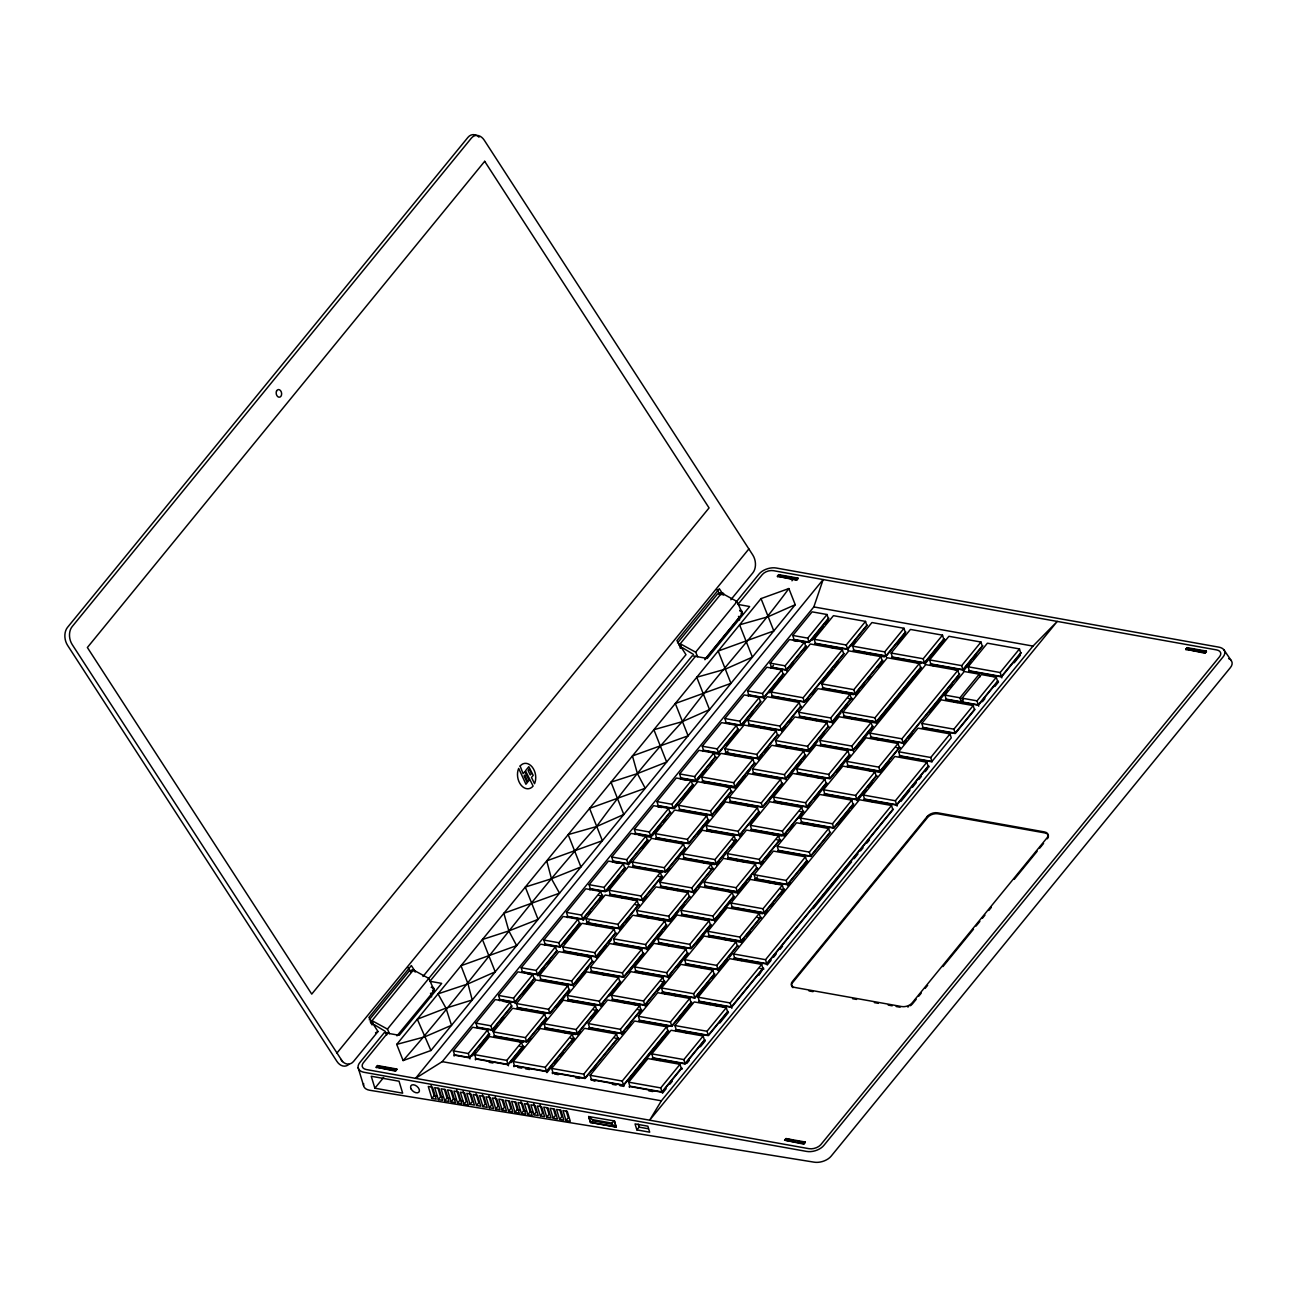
<?xml version="1.0" encoding="UTF-8"?>
<svg xmlns="http://www.w3.org/2000/svg" width="1297" height="1297" viewBox="0 0 1297 1297"><rect width="100%" height="100%" fill="white"/><g stroke="black" fill="none" stroke-linecap="round" stroke-linejoin="round"><path stroke-width="1.5" d="M813.835 606.915L823.141 579.564L415.543 1078.342L442.228 1061.643L813.835 606.915L1032.996 646.084L1057.266 621.409L649.651 1120.186L661.389 1100.813L1032.996 646.084M788.852 588.546C755.243 634.476 715.928 675.721 682.303 721.651C651.613 754.789 623.111 789.986 596.588 826.546C528.365 901.496 469.887 984.618 403.108 1060.573L396.72 1044.393L761.031 598.598L788.852 588.546L795.239 604.71L430.928 1050.521L403.108 1060.573M336.766 1053.245L748.872 548.955M369.256 1019.847L409.414 970.723L413.419 970.01L428.837 978.424L434.3 990.584L396.995 1035.849M677.488 642.939L717.63 593.815L721.651 593.102L737.053 601.516L742.516 613.676L704.887 659.735M413.419 970.01L372.012 1020.674L387.43 1029.088L389.473 1033.644M721.651 593.102L680.244 643.766L695.646 652.18L697.705 656.736M415.429 971.875L411.344 965.568L368.915 1017.497L377.994 1031.52L353.578 1061.4A12.84 8.998 80 0 1 342.554 1061.578L72.194 644.544A12.84 8.998 80 0 1 72.129 626.646L471.395 138.098A12.84 8.998 80 0 1 484.3 140.254L752.763 554.97A12.84 8.998 80 0 1 752.827 572.852L730.843 599.749M422.984 976.479L685.983 654.661L676.904 640.637L719.332 588.708L723.402 594.999M387.43 1029.088L692.258 655.779L707.222 658.454L749.65 606.526L737.896 604.418L762.312 574.555A8.349 4.88 -16.9 0 1 773.434 570.68L1216.554 649.894A8.982 5.253 -16.9 0 1 1219.537 656.736L820.612 1144.894A9.014 5.269 -16.9 0 1 808.939 1148.672L366.354 1069.555A8.982 5.253 -16.9 0 1 363.095 1063.102L387.479 1033.206M735.902 602.359L759.102 573.971A12.84 7.506 -16.9 0 1 776.222 568.021L1218.807 647.138A12.84 7.506 -16.9 0 1 1223.071 656.914L823.806 1145.462A12.84 7.506 -16.9 0 1 806.702 1151.428L364.1 1072.311A12.84 7.506 -16.9 0 1 359.853 1062.535L384.269 1032.639L399.233 1035.314L441.677 983.385L429.907 981.294L695.451 656.347M695.646 652.18L737.053 601.516M705.228 658.941L739.095 617.485M376.227 1067.139L377.524 1065.567L396.769 1069.02L395.65 1071.192L376.227 1067.139L395.472 1070.592L396.769 1069.02M777.406 576.241L778.703 574.668L797.947 578.105L796.844 580.278L777.406 576.241L796.65 579.678L797.947 578.105M376.406 1067.739L377.524 1065.567M777.6 576.825L778.703 574.668M374.882 1088.199L371.25 1076.251L399.038 1081.212L402.67 1093.176L374.882 1088.199L383.636 1077.499M453.334 1050.846L472.611 1027.24L487.575 1029.915L488.791 1033.904L469.514 1057.493L454.534 1054.818L453.334 1050.846L468.298 1053.521L487.575 1029.915M475.967 1023.138L495.243 999.549L510.207 1002.224L511.423 1006.196L492.13 1029.802L477.166 1027.127L475.967 1023.138L490.931 1025.814L510.207 1002.224M498.583 995.448L517.876 971.858L532.84 974.533L534.056 978.505L514.763 1002.111L499.799 999.436L498.583 995.448L513.563 998.123L532.84 974.533M521.216 967.757L540.509 944.151L555.473 946.826L556.689 950.814L537.396 974.42L522.432 971.745L521.216 967.757L536.18 970.432L555.473 946.826M543.848 940.066L563.141 916.46L578.105 919.135L579.321 923.124L560.028 946.729L545.064 944.054L543.848 940.066L558.812 942.741L578.105 919.135M566.481 912.375L585.774 888.769L600.738 891.444L601.954 895.433L582.661 919.038L567.697 916.363L566.481 912.375L581.445 915.05L600.738 891.444M589.114 884.684L608.406 861.078L623.371 863.753L624.57 867.742L605.294 891.347L590.33 888.672L589.114 884.684L604.078 887.359L623.371 863.753M611.746 856.993L631.023 833.387L646.003 836.062L647.203 840.051L627.926 863.656L612.946 860.981L611.746 856.993L626.71 859.668L646.003 836.062M634.379 829.302L653.656 805.696L668.636 808.371L669.836 812.36L650.559 835.965L635.579 833.29L634.379 829.302L649.343 831.977L668.636 808.371M657.012 801.611L676.288 778.005L691.252 780.681L692.468 784.669L673.175 808.258L658.211 805.583L657.012 801.611L671.976 804.286L691.252 780.681M679.628 773.92L698.921 750.315L713.885 752.99L715.101 756.978L695.808 780.567L680.844 777.892L679.628 773.92L694.608 776.595L713.885 752.99M702.261 746.213L721.554 722.624L736.518 725.299L737.734 729.287L718.441 752.876L703.477 750.201L702.261 746.213L717.225 748.888L736.518 725.299M724.893 718.522L744.186 694.933L759.15 697.608L760.366 701.58L741.073 725.185L726.109 722.51L724.893 718.522L739.857 721.197L759.15 697.608M747.526 690.831L766.819 667.242L781.783 669.917L782.999 673.889L763.706 697.494L748.742 694.819L747.526 690.831L762.49 693.506L781.783 669.917M770.159 663.14L789.451 639.534L804.416 642.21L805.615 646.198L786.339 669.803L771.375 667.128L770.159 663.14L785.123 665.815L804.416 642.21M792.791 635.449L812.084 611.844L827.048 614.519L828.248 618.507L808.971 642.112L794.007 639.437L792.791 635.449L807.755 638.124L827.048 614.519M773.466 665.329L770.985 668.36L770.677 667.371L786.501 670.192L806.312 645.971M431.917 1098.446L428.286 1086.481L432.566 1087.243L436.197 1099.207L431.917 1098.446L434.171 1095.689L431.058 1085.443M469.984 1058.887L469.676 1057.882L489.472 1033.66M512.104 1005.969L492.309 1030.191L476.485 1027.37M515.233 1003.505L514.941 1002.5L534.737 978.278L535.045 979.267M544.059 968.243L537.866 975.814L537.574 974.809L557.37 950.588M585.612 917.401L583.131 920.416L582.823 919.427L602.635 895.189M647.073 836.646L651.029 837.343L650.721 836.354L670.517 812.117L670.825 813.122M693.149 784.426L673.354 808.663L657.53 805.826M714.955 753.557L718.911 754.27L718.619 753.265L738.415 729.044L738.723 730.033L726.336 745.175M761.047 701.353L741.252 725.574L725.428 722.753M764.176 698.888L763.868 697.883L783.68 673.662L783.988 674.651M828.945 618.264L809.133 642.501L793.31 639.68M472.448 1055.855L474.929 1052.824M479.874 1046.776L489.78 1034.649M492.617 1031.196L497.562 1025.133M500.042 1022.101L503.755 1017.561M522.659 994.41L532.564 982.299M547.772 963.687L550.252 960.655M564.211 943.567L579.062 925.393M588.076 914.369L590.557 911.337M599.214 900.734L602.927 896.195L598.971 895.481M606.996 891.217L619.382 876.075M623.095 871.535L625.267 867.498L605.456 891.736L589.632 888.899L589.94 889.904M628.397 865.034L630.877 862.002M642.015 848.384L648.192 840.813L647.9 839.808L628.088 864.045L612.265 861.208L612.573 862.213M652.261 835.835L660.919 825.232M663.399 822.201L665.88 819.169M674.894 808.144L677.374 805.113M682.319 799.049L693.457 785.415M696.278 781.961L706.184 769.851M709.897 765.295L712.377 762.279M742.792 725.055L747.737 719.008M750.217 715.976L752.682 712.945M769.121 692.825L782.74 676.159M790.522 666.642L793.002 663.626M804.14 649.992L806.604 646.96M811.922 640.475L823.06 626.84M825.524 623.808L828.005 620.777M474.702 1054.656L489.504 1036.562L521.572 1042.302L522.772 1046.29L507.986 1064.383L475.918 1058.644L474.702 1054.656L506.787 1060.395L521.572 1042.302M493.33 1031.877L512.607 1008.272L544.691 1014.011L545.891 1017.999L526.614 1041.588L494.53 1035.865L493.33 1031.877L525.398 1037.616L544.691 1014.011M516.465 1003.554L535.758 979.948L567.827 985.688L569.043 989.676L549.75 1013.281L517.681 1007.542L516.465 1003.554L548.55 1009.293L567.827 985.688M539.617 975.231L558.91 951.625L590.978 957.364L592.194 961.353L572.901 984.958L540.833 979.219L539.617 975.231L571.685 980.97L590.978 957.364M562.768 946.907L582.045 923.318L614.113 929.041L615.329 933.029L596.036 956.635L563.968 950.896L562.768 946.907L594.837 952.647L614.113 929.041M585.904 918.584L605.196 894.995L637.265 900.718L638.481 904.706L619.188 928.312L587.119 922.572L585.904 918.584L617.972 924.323L637.265 900.718M609.055 890.261L628.348 866.672L660.416 872.395L661.616 876.383L642.339 899.988L610.271 894.249L609.055 890.261L641.123 896L660.416 872.395M632.19 861.954L651.483 838.348L683.551 844.071L684.767 848.06L665.474 871.665L633.406 865.926L632.19 861.954L664.275 867.677L683.551 844.071M655.342 833.631L674.635 810.025L706.703 815.748L707.919 819.736L688.626 843.342L656.558 837.603L655.342 833.631L687.41 839.354L706.703 815.748M678.493 805.307L697.77 781.702L729.854 787.441L731.054 791.413L711.777 815.019L679.693 809.296L678.493 805.307L710.561 811.03L729.854 787.441M701.628 776.984L720.921 753.379L752.99 759.118L754.206 763.09L734.913 786.695L702.844 780.972L701.628 776.984L733.697 782.707L752.99 759.118M724.78 748.661L744.073 725.055L776.141 730.795L777.341 734.783L758.064 758.372L725.996 752.649L724.78 748.661L756.848 754.4L776.141 730.795M747.915 720.338L767.208 696.732L799.276 702.471L800.492 706.46L781.199 730.049L749.131 724.326L747.915 720.338L780 726.077L799.276 702.471M771.067 692.014L810.317 643.993L842.385 649.732L843.601 653.704L804.351 701.726L772.282 696.003L771.067 692.014L803.135 697.754L842.385 649.732M814.176 639.275L833.452 615.67L865.537 621.409L866.736 625.381L847.46 648.986L815.375 643.263L814.176 639.275L846.244 644.998L865.537 621.409M438.337 1099.58L434.706 1087.632L438.97 1088.394L442.617 1100.359L438.337 1099.58L440.591 1096.84L437.997 1088.296M589.195 920.789L586.73 923.804L586.422 922.816L619.366 928.701L639.178 904.463L639.486 905.452L635.611 904.771M728.071 750.85L725.59 753.881L725.299 752.892L758.226 758.777L778.038 734.54L778.346 735.545M444.741 1100.731L441.11 1088.783L445.39 1089.545L449.021 1101.493L444.741 1100.731L446.995 1097.975L444.401 1089.448M451.161 1101.883L447.53 1089.918L451.81 1090.696L455.442 1102.645L451.161 1101.883L453.415 1099.126L450.821 1090.582M457.582 1103.034L453.95 1091.069L458.214 1091.831L461.845 1103.796L457.582 1103.034L459.819 1100.278L456.706 1090.031M463.986 1104.169L460.354 1092.22L464.634 1092.982L468.266 1104.931L463.986 1104.169L466.239 1101.412L463.126 1091.166M470.098 1104.331L466.774 1093.371L471.054 1094.133L474.378 1105.093L470.098 1104.331L472.351 1101.575L469.579 1092.431M508.473 1065.761L508.165 1064.772L523.469 1046.047L523.777 1047.052L511.018 1062.648M546.588 1017.756L526.793 1041.994L493.849 1036.108L494.141 1037.097M573.387 986.336L573.079 985.331L592.875 961.126L593.183 962.115M596.523 958.013L596.215 957.024L616.026 932.786L616.334 933.775M685.448 847.833L665.669 872.054L632.725 866.169L633.017 867.158M712.248 816.413L711.94 815.424L731.751 791.186L732.043 792.191M731.524 787.392L735.399 788.09L735.091 787.084L754.903 762.863L755.194 763.852M844.282 653.477L804.529 702.131L771.585 696.23L771.893 697.235M847.93 650.381L847.638 649.375L867.434 625.154M528.333 1041.475L530.797 1038.443M538.223 1029.348L546.896 1018.745M556.429 1007.088L565.087 996.485M567.567 993.47L569.723 989.433L549.944 1013.654L517 1007.769L517.292 1008.774M575.852 983.304L588.222 968.178M597.755 956.505L606.429 945.902M608.909 942.87L611.373 939.839M623.387 925.15L619.674 929.706L619.366 928.701M625.851 922.118L629.58 917.579M642.809 901.366L646.522 896.827M660.141 880.177L662.313 876.14L642.518 900.377L609.574 894.492L609.882 895.481M667.209 871.535L669.674 868.504M678.331 857.917L685.756 848.822M697.77 834.117L708.924 820.482L708.616 819.493L688.804 843.731L655.86 837.846L656.169 838.835M715.96 811.873L728.33 796.731M736.631 786.566L745.305 775.979M747.769 772.947L750.25 769.915M762.247 755.227L758.534 759.766L758.226 758.777M764.727 752.195L768.44 747.656M781.686 731.443L785.398 726.904M789.111 722.364L791.592 719.332M806.069 701.596L808.566 698.564M812.295 693.992L814.775 690.961M820.985 683.357L832.171 669.674M834.652 666.626L838.381 662.07M851.643 645.841L855.355 641.285M476.518 1105.466L473.194 1094.506L477.458 1095.284L480.798 1106.228L476.518 1105.466L478.771 1102.709L475.999 1093.582M513.19 1061.546L540.201 1028.505L572.269 1034.228L573.485 1038.216L546.475 1071.257L514.406 1065.518L513.19 1061.546L545.259 1067.269L572.269 1034.228M544.059 1023.771L563.336 1000.182L595.42 1005.905L596.62 1009.893L577.343 1033.498L545.259 1027.759L544.059 1023.771L576.127 1029.51L595.42 1005.905M567.194 995.448L586.487 971.858L618.556 977.581L619.771 981.57L600.479 1005.175L568.41 999.436L567.194 995.448L599.279 1001.187L618.556 977.581M590.346 967.14L609.639 943.535L641.707 949.258L642.923 953.246L623.63 976.852L591.562 971.113L590.346 967.14L622.414 972.863L641.707 949.258M613.497 938.817L632.774 915.212L664.842 920.935L666.058 924.923L646.765 948.529L614.697 942.789L613.497 938.817L645.566 944.54L664.842 920.935M636.632 910.494L655.925 886.889L687.994 892.628L689.21 896.6L669.917 920.205L637.848 914.466L636.632 910.494L668.701 916.217L687.994 892.628M659.784 882.171L679.061 858.565L711.145 864.305L712.345 868.277L693.068 891.882L660.984 886.159L659.784 882.171L691.852 887.894L711.145 864.305M682.919 853.848L702.212 830.242L734.28 835.981L735.496 839.97L716.203 863.559L684.135 857.836L682.919 853.848L715.004 859.571L734.28 835.981M706.071 825.524L725.363 801.919L757.432 807.658L758.648 811.646L739.355 835.236L707.287 829.513L706.071 825.524L738.139 831.264L757.432 807.658M729.222 797.201L748.499 773.596L780.567 779.335L781.783 783.323L762.49 806.912L730.422 801.189L729.222 797.201L761.29 802.94L780.567 779.335M752.357 768.878L771.65 745.272L803.718 751.012L804.934 755L785.642 778.605L753.573 772.866L752.357 768.878L784.426 774.617L803.718 751.012M775.509 740.555L794.785 716.949L826.87 722.688L828.07 726.677L808.793 750.282L776.708 744.543L775.509 740.555L807.577 746.294L826.87 722.688M798.644 712.231L817.937 688.642L850.005 694.365L851.221 698.353L831.928 721.959L799.86 716.22L798.644 712.231L830.729 717.971L850.005 694.365M821.795 683.908L848.805 650.867L880.874 656.606L882.073 660.595L855.08 693.636L823.011 687.896L821.795 683.908L853.864 689.647L880.874 656.606M852.648 646.149L871.941 622.544L904.009 628.283L905.225 632.271L885.932 655.877L853.864 650.137L852.648 646.149L884.732 651.888L904.009 628.283M482.938 1106.617L479.598 1095.657L483.878 1096.419L487.202 1107.379L482.938 1106.617L485.175 1103.86L482.403 1094.733M489.342 1107.768L486.018 1096.808L490.298 1097.57L493.622 1108.53L489.342 1107.768L491.595 1105.012L488.823 1095.884M495.762 1108.903L492.422 1097.959L496.702 1098.721L500.042 1109.681L495.762 1108.903L498.016 1106.163L495.227 1097.019M502.166 1110.054L498.842 1099.094L503.123 1099.856L506.446 1110.816L502.166 1110.054L504.42 1107.298L502.198 1100.002M508.586 1111.205L505.263 1100.245L509.543 1101.007L512.866 1111.967L508.586 1111.205L510.84 1108.449L508.619 1101.137M597.301 1009.65L577.505 1033.871L544.578 1027.986L544.886 1028.991M662.086 931.749L647.235 949.923L646.927 948.918L666.723 924.696L664.55 928.717M666.512 920.902L670.371 921.6L670.079 920.594L689.874 896.373L690.182 897.362M696.003 890.245L693.522 893.276L693.23 892.271L713.026 868.033L713.334 869.039L709.459 868.342M759.312 811.403L739.517 835.625L706.589 829.74L706.897 830.745M786.095 779.983L785.804 778.994L805.615 754.757L803.427 758.777M805.372 750.963L809.247 751.66L808.955 750.671L828.751 726.433L829.042 727.439M841.056 712.75L832.398 723.337L832.09 722.348L851.886 698.11L852.194 699.115L848.319 698.418M859.295 690.426L855.534 695.03L855.242 694.025L882.754 660.351M886.402 657.255L886.094 656.266L905.906 632.028M546.945 1072.635L551.938 1066.523M554.451 1063.459L556.948 1060.395M560.693 1055.807L563.206 1052.742M571.961 1042.026L574.149 1037.973L546.637 1071.646L513.709 1065.761L514.017 1066.75M577.813 1034.876L580.278 1031.845M591.416 1018.21L597.609 1010.639L593.734 1009.958M600.949 1006.569L603.413 1003.538M609.606 995.95L620.744 982.315L620.452 981.326L600.641 1005.564L567.713 999.679L568.021 1000.684M629.029 972.183L643.896 954.008L643.588 953.019L623.776 977.241L590.848 971.356L591.156 972.361M670.371 921.6L679.044 910.997M681.525 907.965L683.989 904.933M698.483 887.213L702.196 882.673M716.674 864.953L719.138 861.921M722.851 857.382L725.331 854.35M731.524 846.779L736.177 839.726L716.366 863.948L683.438 858.063L683.746 859.068M739.825 836.63L742.289 833.598M750.963 822.995L759.62 812.392M769.153 800.735L782.756 784.069L782.464 783.08L762.668 807.301L729.741 801.416L730.033 802.421M788.576 776.968L800.962 761.809M809.247 751.66L817.921 741.057M820.385 738.025L824.098 733.486M844.769 708.194L847.249 705.179M861.792 687.378L864.288 684.313M868.05 679.725L870.546 676.661M878.053 667.469L883.062 661.357M897.54 643.62L904.966 634.541M515.006 1112.356L511.667 1101.396L515.947 1102.158L519.286 1113.118L515.006 1112.356L517.26 1109.6L515.039 1102.288M551.679 1068.42L584.477 1028.294L616.545 1034.033L617.745 1038.022L584.963 1078.131L552.895 1072.408L551.679 1068.42L583.747 1074.159L616.545 1034.033M588.319 1023.576L607.612 999.971L639.68 1005.71L640.896 1009.698L621.603 1033.287L589.535 1027.564L588.319 1023.576L620.404 1029.315L639.68 1005.71M611.471 995.253L630.764 971.648L662.832 977.387L664.048 981.375L644.755 1004.964L612.687 999.241L611.471 995.253L643.539 1000.992L662.832 977.387M634.622 966.93L653.899 943.324L685.983 949.064L687.183 953.052L667.906 976.657L635.822 970.918L634.622 966.93L666.69 972.669L685.983 949.064M657.757 938.606L677.05 915.001L709.119 920.74L710.334 924.729L691.042 948.334L658.973 942.595L657.757 938.606L689.826 944.346L709.119 920.74M680.909 910.283L700.202 886.694L732.27 892.417L733.47 896.405L714.193 920.011L682.125 914.272L680.909 910.283L712.977 916.022L732.27 892.417M704.06 881.96L723.337 858.371L755.405 864.094L756.621 868.082L737.328 891.688L705.26 885.948L704.06 881.96L736.129 887.699L755.405 864.094M727.195 853.637L746.488 830.048L778.557 835.771L779.773 839.759L760.48 863.364L728.411 857.625L727.195 853.637L759.264 859.376L778.557 835.771M750.347 825.33L769.624 801.724L801.708 807.447L802.908 811.436L783.631 835.041L751.547 829.302L750.347 825.33L782.415 831.053L801.708 807.447M773.482 797.007L792.775 773.401L824.843 779.124L826.059 783.112L806.766 806.718L774.698 800.979L773.482 797.007L805.567 802.73L824.843 779.124M796.634 768.683L815.926 745.078L847.995 750.817L849.195 754.789L829.918 778.395L797.85 772.672L796.634 768.683L828.702 774.406L847.995 750.817M819.785 740.36L839.062 716.755L871.13 722.494L872.346 726.466L853.053 750.071L820.985 744.348L819.785 740.36L851.853 746.083L871.13 722.494M842.92 712.037L887.278 657.757L919.362 663.48L920.562 667.469L876.205 721.748L844.136 716.025L842.92 712.037L874.989 717.776L919.362 663.48M891.136 653.04L910.429 629.434L942.497 635.157L943.713 639.145L924.421 662.751L892.352 657.012L891.136 653.04L923.205 658.763L942.497 635.157M521.41 1113.491L518.087 1102.531L522.367 1103.309L525.69 1114.253L521.41 1113.491L523.664 1110.735L520.891 1101.607M527.83 1114.642L524.507 1103.682L528.771 1104.444L532.11 1115.404L527.83 1114.642L530.084 1111.886L527.312 1102.758M533.942 1114.788L530.911 1104.833L535.191 1105.595L538.223 1115.55L533.942 1114.788L536.196 1112.032L533.667 1103.731M540.363 1115.939L537.331 1105.984L541.611 1106.746L544.627 1116.701L540.363 1115.939L542.6 1113.183L540.087 1104.882M546.767 1117.09L543.751 1107.119L548.015 1107.881L551.047 1117.852L546.767 1117.09L549.02 1114.334L547.01 1107.687M624.554 1031.65L622.074 1034.682L621.782 1033.677L641.577 1009.455M664.729 981.116L644.917 1005.353L612.006 999.468L612.314 1000.473M729.514 903.215L714.663 921.389L714.355 920.4L734.167 896.162L731.994 900.183M733.924 892.385L737.798 893.082L737.49 892.077L757.302 867.839L757.61 868.844M763.414 861.727L760.95 864.759L760.642 863.753L780.454 839.516L780.762 840.505L776.887 839.824M826.74 782.885L806.929 807.107L774.017 801.222L774.325 802.227M853.523 751.466L853.231 750.46L873.027 726.239L870.854 730.26M872.8 722.445L876.675 723.142L876.367 722.153L921.243 667.225L921.551 668.231M553.187 1118.225L550.155 1108.27L554.435 1109.032L557.467 1119.003L553.187 1118.225L555.44 1115.485L553.414 1108.838M593.118 1070.122L595.68 1066.977M627.035 1028.618L630.747 1024.079M639.405 1013.476L641.885 1010.444L638.011 1009.747M645.225 1006.359L647.706 1003.327M657.611 991.2L665.037 982.121L661.162 981.424M668.377 978.035L670.857 975.004M677.034 967.432L688.172 953.798L687.864 952.809L668.068 977.03L635.157 971.145L635.449 972.15M696.457 943.665L711.307 925.491L711.015 924.485L691.204 948.723L658.292 942.838L658.6 943.827M737.798 893.082L746.472 882.479M748.936 879.447L751.417 876.415M765.895 858.695L769.607 854.156M784.085 836.435L786.566 833.404M790.278 828.864L792.759 825.832M798.952 818.245L803.589 811.192L783.793 835.43L750.866 829.545L751.174 830.55M807.237 808.112L809.717 805.08M814.662 799.017L827.032 783.874M836.581 772.201L850.183 755.551L849.875 754.562L830.08 778.784L797.169 772.899L797.46 773.887M856.004 748.434L868.374 733.291M876.675 723.142L920.27 669.787M924.891 664.145L943.454 641.415M590.167 1075.294L634.525 1021.015L666.593 1026.754L667.809 1030.726L623.452 1085.022L591.383 1079.282L590.167 1075.294L622.236 1081.033L666.593 1026.754M638.383 1016.297L657.676 992.691L689.745 998.431L690.961 1002.403L671.668 1026.008L639.599 1020.285L638.383 1016.297L670.452 1022.02L689.745 998.431M661.535 987.974L680.812 964.368L712.896 970.107L714.096 974.096L694.819 997.685L662.735 991.962L661.535 987.974L693.603 993.713L712.896 970.107M684.67 959.65L703.963 936.045L736.031 941.784L737.247 945.772L717.954 969.362L685.886 963.639L684.67 959.65L716.755 965.39L736.031 941.784M707.822 931.327L727.114 907.722L759.183 913.461L760.382 917.449L741.106 941.038L709.037 935.315L707.822 931.327L739.89 937.066L759.183 913.461M730.973 903.004L750.25 879.398L782.318 885.138L783.534 889.126L764.241 912.731L732.173 906.992L730.973 903.004L763.041 908.743L782.318 885.138M754.108 874.681L773.401 851.091L805.469 856.814L806.685 860.803L787.392 884.408L755.324 878.669L754.108 874.681L786.177 880.42L805.469 856.814M777.26 846.357L796.536 822.768L828.621 828.491L829.821 832.479L810.544 856.085L778.459 850.346L777.26 846.357L809.328 852.097L828.621 828.491M800.395 818.034L819.688 794.445L851.756 800.168L852.972 804.156L833.679 827.762L801.611 822.022L800.395 818.034L832.479 823.773L851.756 800.168M823.546 789.727L842.839 766.122L874.908 771.845L876.107 775.833L856.831 799.438L824.762 793.699L823.546 789.727L855.615 795.45L874.908 771.845M846.698 761.404L865.974 737.798L898.043 743.521L899.259 747.51L879.966 771.115L847.898 765.376L846.698 761.404L878.766 767.127L898.043 743.521M869.833 733.081L925.766 664.631L957.834 670.371L959.05 674.343L903.117 742.792L871.049 737.053L869.833 733.081L901.901 738.804L957.834 670.371M929.625 659.914L948.918 636.308L980.986 642.047L982.202 646.019L962.909 669.625L930.841 663.902L929.625 659.914L961.693 665.637L980.986 642.047M757.416 876.869L754.935 879.901L754.643 878.912L787.571 884.797L807.366 860.559M559.607 1119.376L556.575 1109.421L560.855 1110.183L563.871 1120.138L559.607 1119.376L561.844 1116.62L559.834 1109.989M566.011 1120.527L562.979 1110.556L567.259 1111.334L570.291 1121.289L566.011 1120.527L568.264 1117.771L566.254 1111.124M614.324 1121.127L611.714 1123.089L592.486 1119.651L588.676 1116.539L590.492 1122.505L616.14 1127.093L614.454 1120.965L588.676 1116.539L590.492 1122.505L592.842 1120.851L612.087 1124.288L616.14 1127.093L614.454 1120.965M620.047 1085.702L623.922 1086.4L623.614 1085.411L668.49 1030.499M727.098 960.153L718.425 970.756L718.133 969.767L737.928 945.529L738.236 946.518M737.701 941.735L741.576 942.433L741.268 941.444L761.08 917.206L761.371 918.195L757.497 917.514M767.192 911.078L764.727 914.109L764.419 913.12L784.215 888.883L780.81 894.427M830.518 832.236L810.706 856.474L777.778 850.589M865.958 790.23L857.301 800.816L856.993 799.827L876.804 775.59L877.096 776.595M876.577 771.812L880.452 772.509L880.144 771.504L899.94 747.283L900.248 748.272L896.373 747.575M906.1 741.106L903.587 744.186L903.296 743.181L959.731 674.116M970.804 661.924L963.379 671.019L963.087 670.014L982.883 645.793M629.045 1080.125L668.798 1031.488M678.331 1019.831L691.95 1003.165L691.641 1002.176L671.846 1026.397L638.918 1020.512L639.21 1021.517M697.754 996.047L708.892 982.413M712.604 977.873L714.777 973.852L694.981 998.074L662.054 992.189L662.362 993.194M729.562 957.121L732.043 954.089M741.576 942.433L744.056 939.401M746.521 936.369L750.233 931.83M770.904 906.538L773.385 903.506M787.863 885.786L790.343 882.754M800.249 870.644L807.674 861.565M837.862 824.6L849 810.965M851.481 807.95L853.653 803.913L833.858 828.151L800.93 822.266L801.222 823.255M868.439 787.198L872.151 782.658M880.452 772.509L889.11 761.906M908.613 738.042L912.375 733.437M929.933 711.94L947.491 690.458M950.004 687.394L952.517 684.313M956.278 679.709L958.791 676.645M973.285 658.908L975.766 655.877M628.656 1082.184L647.933 1058.579L680.017 1064.302L681.217 1068.29L661.94 1091.896L629.856 1086.156L628.656 1082.184L660.724 1087.907L680.017 1064.302M651.791 1053.861L671.084 1030.256L703.152 1035.995L704.368 1039.967L685.075 1063.572L653.007 1057.833L651.791 1053.861L683.876 1059.584L703.152 1035.995M674.943 1025.538L694.235 1001.933L726.304 1007.672L727.52 1011.644L708.227 1035.249L676.159 1029.526L674.943 1025.538L707.011 1031.261L726.304 1007.672M698.094 997.215L729.595 958.661L761.663 964.401L762.879 968.373L731.362 1006.926L699.294 1001.203L698.094 997.215L730.162 1002.938L761.663 964.401M733.453 953.943L859.457 799.746L891.525 805.486L892.741 809.458L766.738 963.655L734.653 957.932L733.453 953.943L765.522 959.683L891.525 805.486M863.316 795.029L894.817 756.475L926.885 762.214L928.101 766.187L896.6 804.74L864.532 799.017L863.316 795.029L895.384 800.752L926.885 762.214M898.675 751.757L917.968 728.152L950.036 733.891L951.252 737.88L931.959 761.469L899.891 755.746L898.675 751.757L930.743 757.497L950.036 733.891M921.827 723.434L941.103 699.829L973.188 705.568L974.387 709.556L955.111 733.145L923.026 727.422L921.827 723.434L953.895 729.173L973.188 705.568M963.558 698.824L961.142 701.774L946.178 699.099L944.962 695.111L964.255 671.506L979.219 674.181L980.029 676.839M968.113 666.788L987.406 643.182L1019.474 648.922L1020.674 652.91L1001.397 676.515L969.329 670.776L968.113 666.788L1000.182 672.527L1019.474 648.922M961.142 701.774L959.942 697.786L979.219 674.181M962.066 698.175L981.359 674.57L996.323 677.245L997.539 681.233L978.246 704.822L963.282 702.147L962.066 698.175L977.046 700.85L996.323 677.245M705.049 1039.74L685.254 1063.962L652.326 1058.076L652.618 1059.082M728.201 1011.417L708.389 1035.638L675.461 1029.753L675.769 1030.758M731.848 1008.32L731.54 1007.315L763.56 968.146L758.745 975.409M893.422 809.231L766.9 964.044L733.972 958.159L734.28 959.164M897.07 806.134L896.762 805.129L928.782 765.96L929.09 766.949M975.085 709.313L955.273 733.551L922.345 727.649M978.716 706.217L978.424 705.228L998.22 680.99M1001.868 677.893L1001.56 676.904L1021.371 652.667M662.41 1093.29L666.123 1088.734M669.836 1084.195L672.316 1081.163M686.794 1063.443L689.258 1060.411M700.396 1046.792L705.357 1040.729M719.835 1023.009L728.492 1012.406M767.208 965.049L771.034 960.364M773.596 957.235L776.157 954.106M779.983 949.404L782.545 946.275M813.219 908.743L851.562 861.824M854.107 858.695L857.949 854.01M860.495 850.881L863.056 847.752M866.882 843.066L869.444 839.937M900.912 801.433L909.878 790.457M912.439 787.328L916.282 782.626M918.843 779.497L921.405 776.352M925.247 771.65L927.809 768.521M982.429 701.677L984.909 698.645M994.815 686.535L998.528 681.979M1014.238 662.751L1020.431 655.18M636.859 1129.882L635.044 1123.899L647.868 1126.201L649.7 1132.184L636.859 1129.882L639.113 1127.125L638.205 1124.142M784.604 1140.144L785.901 1138.571L805.129 1142.008L804.027 1144.181L784.604 1140.144L803.848 1143.581L805.129 1142.008M1185.782 649.23L1187.079 647.657L1206.323 651.094L1205.205 653.266L1185.782 649.23L1205.026 652.667L1206.323 651.094M1185.977 649.829L1187.079 647.657M916.185 999.322L912.358 1003.991A7.701 4.507 -16.9 0 1 911.807 1004.608M918.73 996.209L921.275 993.08M925.101 988.411L927.647 985.298M942.935 966.589L973.496 929.187M976.041 926.074L979.867 921.389M982.413 918.276L984.958 915.163M988.784 910.478L991.33 907.365M1014.254 879.317L1037.178 851.254M1039.724 848.141L1043.55 843.455M740.36 615.945L742.516 613.676M432.128 992.854L434.3 990.584M375.514 1032.801L377.994 1031.52M795.239 604.71L768.035 616.756L739.598 624.814L752.39 657.157L725.169 669.203L696.748 677.261L709.524 709.605L682.303 721.651L653.883 729.708L666.658 762.052L637.411 773.596L611.017 782.156L623.808 814.5L596.588 826.546L568.167 834.603L580.943 866.947L551.468 878.766L525.301 887.051L538.077 919.395L508.846 930.922L482.435 939.498L495.211 971.842L468.006 983.888L438.013 993.859L445.973 1008.126L451.518 1025.311L424.719 1036.854L396.72 1044.393M778.881 575.252L798.125 578.705M1187.258 648.257L1206.502 651.694M814.694 643.49L847.638 649.375M886.094 656.266L853.167 650.381L853.475 651.37M930.16 664.129L963.087 670.014M968.632 671.019L1001.56 676.904M793.618 640.669L797.574 641.383M801.53 642.08L805.486 642.793M830.502 647.252L834.376 647.949M867.028 653.801L870.903 654.482M880.598 656.217L884.457 656.914M917.141 662.751L921.016 663.448M932.397 665.474L936.272 666.172M953.7 669.284L957.575 669.982M990.243 675.818L994.118 676.515M944.962 695.111L959.942 697.786M945.497 699.342L961.32 702.163M978.424 705.228L962.601 702.39L962.893 703.396M953.7 701.742L957.656 702.455M855.242 694.025L822.314 688.14L822.606 689.145M841.98 692.598L845.855 693.295M849.73 693.976L853.604 694.673M763.868 697.883L748.061 695.062L748.353 696.051M843.455 716.268L876.367 722.153M851.497 718.635L855.372 719.332M799.163 716.463L832.09 722.348M805.275 718.489L809.15 719.187M813.024 719.884L816.899 720.581M903.296 743.181L870.368 737.296L870.66 738.301M876.48 739.339L880.355 740.02M760.366 727.633L764.241 728.33M768.132 729.011L772.007 729.708M899.21 755.973L932.138 761.858M853.231 750.46L820.304 744.575L820.612 745.58M776.028 744.77L808.955 750.671M784.069 747.153L787.944 747.85M847.217 765.619L880.144 771.504M847.525 766.624L851.399 767.305M868.828 770.418L872.703 771.115M731.411 754.919L735.286 755.616M718.619 753.265L702.796 750.444L703.087 751.433M807.156 775.622L811.014 776.319M814.889 777.016L818.764 777.697M785.804 778.994L752.876 773.109L753.168 774.098M863.851 799.244L896.762 805.129M871.892 801.627L875.767 802.324M824.065 793.942L856.993 799.827M702.147 781.199L735.091 787.084M702.455 782.204L706.33 782.885M723.775 786.014L727.649 786.695M682.449 779.481L686.405 780.194M690.361 780.907L694.3 781.605M778.184 802.908L782.059 803.605M800.022 811.5L803.897 812.198M747.461 805.534L751.336 806.231M803.167 823.611L807.042 824.292M810.917 824.989L814.792 825.686M678.996 809.523L711.94 815.424M657.838 806.831L661.794 807.528M770.531 834.003L774.406 834.701M778.281 835.398L782.156 836.079M710.772 831.426L714.647 832.123M732.594 840.018L736.469 840.715M650.721 836.354L634.898 833.517L635.206 834.522M639.162 835.219L643.117 835.933M665.864 840.569L669.738 841.267M679.417 843.001L683.292 843.682M760.642 863.753L727.714 857.868L728.022 858.873M733.826 859.911L737.701 860.608M741.576 861.289L745.451 861.986M703.104 862.521L706.978 863.218M710.853 863.915L714.728 864.613M766.559 881.976L770.434 882.673M774.309 883.37L778.184 884.051M780.648 889.191L784.523 889.888M614.551 862.57L618.507 863.267M658.211 871.665L662.086 872.362M658.746 876.448L662.621 877.145M704.579 886.191L737.49 892.077M726.174 891.007L730.049 891.688M660.303 886.386L693.23 892.271M666.415 888.429L670.29 889.11M674.164 889.807L678.039 890.504M764.419 913.12L731.492 907.235L731.8 908.224M758.907 913.072L762.782 913.769M621.506 897.556L625.381 898.254M629.256 898.951L633.131 899.648M714.355 920.4L681.428 914.515L681.736 915.504M704.968 919.67L708.843 920.351M637.151 914.709L670.079 920.594M645.193 917.092L649.067 917.79M658.763 919.524L662.637 920.205M708.34 935.559L741.268 941.444M708.648 936.547L712.523 937.245M722.202 938.979L726.077 939.66M729.952 940.357L733.826 941.055M582.823 919.427L567.016 916.606L567.308 917.595M592.534 924.858L596.409 925.539M668.279 945.562L672.154 946.259M738.155 959.861L742.03 960.542M759.993 968.454L763.852 969.135M646.927 948.918L614 943.032L614.308 944.038M637.54 948.188L641.415 948.885M685.205 963.866L718.133 969.767M700.996 967.643L704.871 968.324M809.036 990.94L813.008 991.654M852.599 998.722L856.555 999.436M874.373 1002.613L878.328 1003.327M888.234 1005.094L892.19 1005.807M896.146 1006.504L900.102 1007.218M563.287 951.139L596.215 957.024M577.149 954.56L581.024 955.257M584.898 955.938L588.773 956.635M639.324 972.831L643.199 973.528M600.835 974.096L604.71 974.777M664.291 993.534L668.166 994.232M672.041 994.929L675.915 995.61M698.613 1001.43L731.54 1007.315M706.67 1003.813L710.529 1004.51M714.404 1005.207L718.279 1005.888M722.153 1006.585L726.028 1007.283M521.751 971.988L537.574 974.809M527.976 974.047L531.932 974.744M540.136 979.446L573.079 985.331M623.922 1002.549L627.797 1003.246M631.671 1003.927L635.546 1004.624M571.896 1001.365L575.771 1002.062M664.388 1026.008L668.263 1026.705M685.448 1032.477L689.323 1033.174M514.941 1002.5L499.118 999.679L499.426 1000.668M503.382 1001.381L507.322 1002.078M519.238 1009.115L523.113 1009.812M540.557 1012.925L544.432 1013.622M621.782 1033.677L588.854 1027.791L589.162 1028.797M614.859 1038.086L618.734 1038.767L618.426 1037.778L585.125 1078.52L552.214 1072.635L552.506 1073.64M564.244 1032.444L568.118 1033.142M571.993 1033.839L575.868 1034.536M570.583 1038.281L574.458 1038.978M656.493 1059.762L660.368 1060.46M519.335 1041.604L523.21 1042.285M519.886 1046.355L523.777 1047.052M469.676 1057.882L453.853 1055.061L454.161 1056.05M508.165 1064.772L475.237 1058.887L475.529 1059.876M623.614 1085.411L590.686 1079.526L594.869 1081.212M489.099 1062.308L492.973 1062.989M517.892 1067.447L521.767 1068.144M525.642 1068.841L529.516 1069.522M554.451 1073.981L558.326 1074.678M575.755 1077.791L579.629 1078.488M612.297 1084.324L616.172 1085.022M648.857 1090.858L652.715 1091.555M442.228 1061.643L661.389 1100.813M377.703 1066.166L396.947 1069.603M793.78 1140.549L785.901 1138.571M797.623 1141.23L805.324 1142.608M639.113 1127.125L648.273 1128.763M590.621 1122.359L616.27 1126.947M517.26 1109.6L520.097 1110.102M523.664 1110.735L526.517 1111.253M530.084 1111.886L532.937 1112.404M434.171 1095.689L437.024 1096.192M440.591 1096.84L443.428 1097.343M446.995 1097.975L449.848 1098.494M453.415 1099.126L456.268 1099.629M459.819 1100.278L462.672 1100.78M682.627 647.819L693.49 654.45M374.395 1024.727L385.258 1031.358L386.83 1034.844M340.657 1059.26L342.554 1061.578M1223.979 649.927L1231.291 660.643M716.641 589.308L719.705 594.042M407.744 967.303L410.809 972.037M430.928 1050.521L417.31 1019.199L445.973 1008.126L472.221 999.971L468.006 983.888L461.002 965.73L516.644 945.626L508.846 930.922L503.868 913.283L559.51 893.179L551.468 878.766L546.734 860.835L602.375 840.715L589.584 808.388L645.225 788.268L637.411 773.596L632.45 755.94L688.091 735.821L675.315 703.493L730.957 683.373L718.181 651.045L773.823 630.926L761.031 598.598M1000.182 672.527L1001.397 676.515M977.046 700.85L978.246 704.822M961.693 665.637L962.909 669.625M944.702 639.907L944.394 638.902L924.583 663.14L891.671 657.255L891.963 658.26M953.895 729.173L955.111 733.145M923.205 658.763L924.421 662.751M930.743 757.497L931.959 761.469M884.732 651.888L885.932 655.877M901.901 738.804L903.117 742.792M874.989 717.776L876.205 721.748M895.384 800.752L896.6 804.74M846.244 644.998L847.46 648.986M878.766 767.127L879.966 771.115M853.864 689.647L855.08 693.636M851.853 746.083L853.053 750.071M807.755 638.124L808.971 642.112M855.615 795.45L856.831 799.438M830.729 717.971L831.928 721.959M828.702 774.406L829.918 778.395M803.135 697.754L804.351 701.726M801.481 707.222L801.189 706.217L781.394 730.438L748.45 724.553L748.742 725.558M785.123 665.815L786.339 669.803M786.501 670.192L786.809 671.197M832.479 823.773L833.679 827.762M807.577 746.294L808.793 750.282M805.567 802.73L806.766 806.718M780 726.077L781.199 730.049M762.49 693.506L763.706 697.494M738.496 616.399L739.582 619.998M809.328 852.097L810.544 856.085M784.426 774.617L785.642 778.605M782.415 831.053L783.631 835.041M756.848 754.4L758.064 758.372M739.857 721.197L741.073 725.185M786.177 880.42L787.392 884.408M761.29 802.94L762.49 806.912M759.264 859.376L760.48 863.364M733.697 782.707L734.913 786.695M717.225 748.888L718.441 752.876M763.041 908.743L764.241 912.731M716.09 757.724L715.782 756.735L695.986 780.956L680.163 778.135L680.471 779.124M738.139 831.264L739.355 835.236M765.522 959.683L766.738 963.655M736.129 887.699L737.328 891.688M710.561 811.03L711.777 815.019M694.608 776.595L695.808 780.567M739.89 937.066L741.106 941.038M715.004 859.571L716.203 863.559M712.977 916.022L714.193 920.011M687.41 839.354L688.626 843.342M671.976 804.286L673.175 808.258M730.162 1002.938L731.362 1006.926M716.755 965.39L717.954 969.362M691.852 887.894L693.068 891.882M689.826 944.346L691.042 948.334M664.275 867.677L665.474 871.665M649.343 831.977L650.559 835.965M707.011 1031.261L708.227 1035.249M693.603 993.713L694.819 997.685M668.701 916.217L669.917 920.205M666.69 972.669L667.906 976.657M641.123 896L642.339 899.988M626.71 859.668L627.926 863.656M683.876 1059.584L685.075 1063.572M670.452 1022.02L671.668 1026.008M645.566 944.54L646.765 948.529M682.206 1069.052L681.914 1068.063L662.102 1092.285L629.175 1086.4L629.483 1087.389M643.539 1000.992L644.755 1004.964M617.972 924.323L619.188 928.312M604.078 887.359L605.294 891.347M660.724 1087.907L661.94 1091.896M622.414 972.863L623.63 976.852M620.404 1029.315L621.603 1033.287M594.837 952.647L596.036 956.635M581.445 915.05L582.661 919.038M580.31 923.886L580.002 922.88L560.207 947.118L544.383 944.297L544.675 945.286M599.279 1001.187L600.479 1005.175M622.236 1081.033L623.452 1085.022M571.685 980.97L572.901 984.958M558.812 942.741L560.028 946.729M611.714 1123.089L612.087 1124.288M576.127 1029.51L577.343 1033.498M583.747 1074.159L584.963 1078.131M592.486 1119.651L592.842 1120.851M548.55 1009.293L549.75 1013.281M536.18 970.432L537.396 974.42M545.259 1067.269L546.475 1071.257M513.563 998.123L514.763 1002.111M525.398 1037.616L526.614 1041.588M506.787 1060.395L507.986 1064.383M490.931 1025.814L492.13 1029.802M468.298 1053.521L469.514 1057.493M430.523 993.275L431.609 996.858M358.15 1067.707L363.598 1085.638M1047.376 838.786A7.701 4.507 -16.9 0 0 1044.815 832.917L937.909 813.803A7.701 4.507 -16.9 0 0 927.647 817.386L792.629 982.591A7.701 4.507 -16.9 0 0 793.018 987.666M911.143 1005.175A7.701 4.507 -16.9 0 1 910.397 1005.71M908.678 1006.634A7.701 4.507 -16.9 0 1 907.754 1006.991M348.893 1064.367A12.873 9.014 80 0 1 336.831 1061.27L67.557 645.306A12.873 9.014 80 0 1 67.509 627.375L467.958 137.352A12.873 9.014 80 0 1 476.793 135.536M477.928 136.266A12.873 9.014 80 0 1 478.998 137.174M363.646 1083.611A12.84 7.506 -16.9 0 0 369.564 1090.242L813.997 1162.144A12.84 7.506 -16.9 0 0 831.118 1156.194L1230.367 667.647A12.84 7.506 -16.9 0 0 1230.594 659.865M1228.648 658.617A12.84 7.506 -16.9 0 1 1229.702 659.184M791.494 577.878A5.139 3.145 39.3 0 1 791.997 580.829M680.293 648.111A2.059 1.021 44 0 0 680.714 647.43L679.401 645.484A2.059 1.021 44 0 0 678.98 645.209M720.354 594.545A2.059 0.94 45.3 0 1 720.143 593.053A2.059 0.94 45.3 0 1 721.683 593.41M370.423 1022.312A2.059 1.524 31.3 0 1 372.417 1023.787M414.148 970.918A2.059 1.459 33.4 0 0 411.538 970.691A2.059 1.248 39.3 0 1 412.089 970.756M414.521 971.275A2.059 1.459 33.4 0 1 414.813 971.696M370.277 1021.436A2.059 1.248 39.3 0 1 372.936 1024.29M370.958 1023.398A2.059 1.524 31.3 0 1 372.093 1024.97M719.187 594.512A2.059 1.248 39.3 0 1 720.305 593.848M721.667 594.448A2.059 1.248 39.3 0 1 722.056 594.804M678.898 644.512A2.059 1.248 39.3 0 1 681.201 646.295A2.059 1.248 39.3 0 1 680.163 647.738M432.42 988.103A1.783 1.086 39.3 0 1 432.55 990.6M431.22 987.422A1.783 1.086 39.3 0 1 433.49 987.892A1.783 1.086 39.3 0 1 433.733 989.887M722.899 592.94A2.059 0.94 45.3 0 1 723.937 594.545M739.76 610.871A1.8 1.102 39.3 0 1 741.203 613.692M739.922 610.255A1.8 1.102 39.3 0 1 742.192 611.633A1.8 1.102 39.3 0 1 741.365 613.076M520.129 766.041L523.096 773.677L524.766 771.634L529.144 780.324L527.847 781.896L524.75 775.103L524.101 775.898L527.214 782.675L525.917 784.247L518.687 768.408A12.84 8.998 80 0 0 521.086 785.155A12.84 8.998 80 0 0 533.099 786.079L525.496 770.742L528.819 766.657L533.197 775.363L531.478 777.454L534.542 783.696A12.84 8.998 80 0 0 532.143 766.949A12.84 8.998 80 0 0 520.129 766.041M484.689 161.314L87.369 647.511L311.734 994.102L709.07 507.921L484.689 161.314M529.354 768.975L528.074 770.548L530.246 774.974L531.527 773.417L529.354 768.975M927.339 816.38L792.321 981.602A7.701 4.507 -16.9 0 0 794.883 987.471L901.788 1006.569A7.701 4.507 -16.9 0 0 912.05 1003.003L1047.068 837.797A7.701 4.507 -16.9 0 0 1044.507 831.928L937.601 812.814A7.701 4.507 -16.9 0 0 927.339 816.38M276.52 391.094A3.859 2.691 80 0 0 278.904 397.19A3.859 2.691 80 0 0 281.271 391.889A3.859 2.691 80 0 0 276.52 391.094M411.133 1088.994A5.139 3.145 39.3 0 0 418.818 1092.204A5.139 3.145 39.3 0 0 415.04 1085.184A5.139 3.145 39.3 0 0 411.133 1088.994"/></g></svg>
